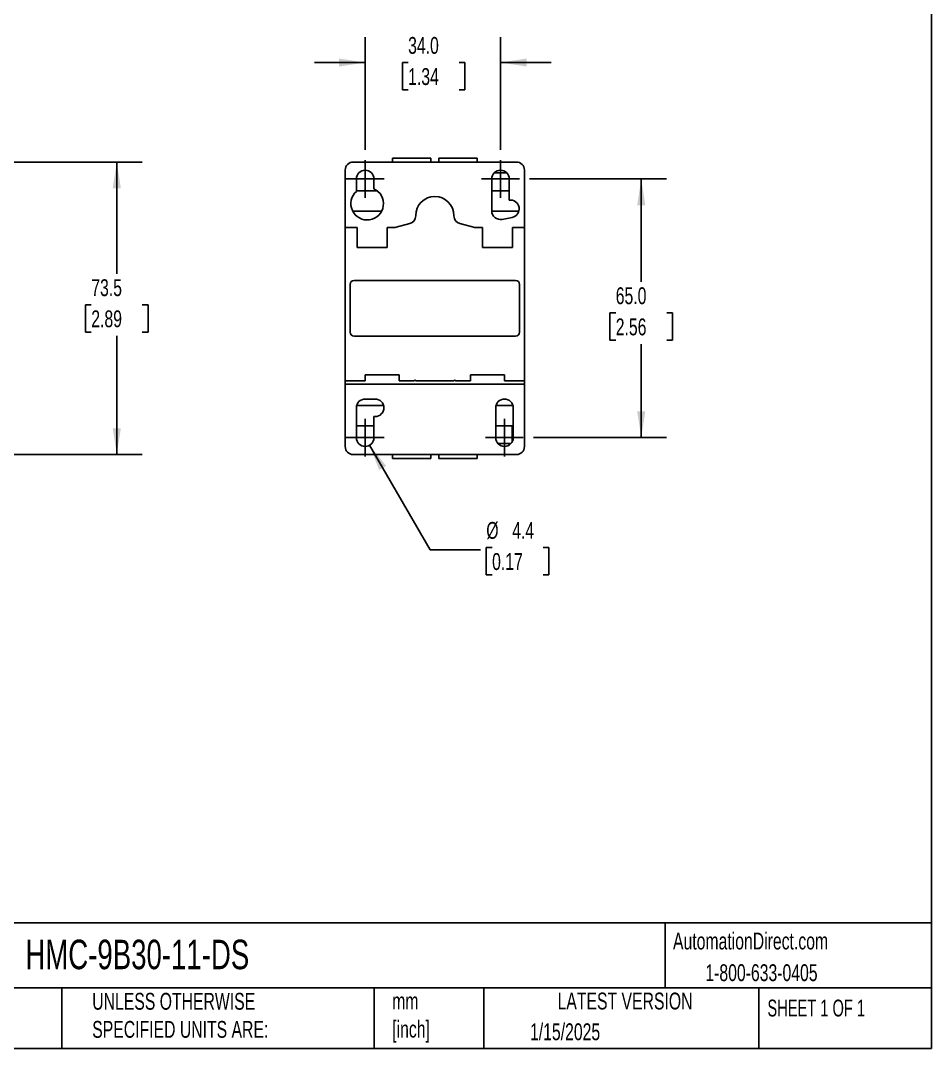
# Model space of a CAD drawing. Header units: millimetres. Extents: x 13 to 546, y 13 to 419.
# Drawn here: x 317.2 to 546.1, y 12.7 to 271 of the extents above; entities that cross this region are included whole.
import ezdxf

# ---------------------------------------------------------------- set-up
doc = ezdxf.new("R2010")
doc.units = ezdxf.units.MM
doc.header["$LTSCALE"] = 2
doc.linetypes.add('SLD-Center', pattern=[19.05, 15.24, -1.27, 1.27, -1.27])
doc.linetypes.add('SLD-Solid', pattern=[0])
doc.layers.add('CENTER', color=40, linetype='SLD-Center')
doc.layers.add('DIMENSIONS', color=140, linetype='SLD-Solid', lineweight=25)
doc.layers.add('TEXT', color=140, linetype='SLD-Solid', lineweight=25)
doc.styles.add('SLDTEXTSTYLE0', font='TXT', dxfattribs={"width": 0.7})
doc.styles.add('SLDTEXTSTYLE1', font='TXT', dxfattribs={"width": 0.65})
doc.dimstyles.new('SLDDIMSTYLE0', dxfattribs={"dimtxt": 4.316016, "dimasz": 6.604, "dimexe": 0.18, "dimexo": 0.0625, "dimgap": 1.079004, "dimtad": 0, "dimtih": 1, "dimtoh": 1, "dimrnd": 1e-09, "dimzin": 12, "dimdsep": 46, "dimtxsty": 'SLDTEXTSTYLE0', "dimsah": 1, "dimcen": 0.09, "dimadec": 0, "dimazin": 3, "dimtfac": 1, "dimtofl": 0, "dimtmove": 0, "dimatfit": 3, "dimfxl": 1, "dimfrac": 2, "dimtolj": 1, "dimtzin": 12, "dimarcsym": 0})
doc.dimstyles.new('SLDDIMSTYLE1', dxfattribs={"dimtxt": 4.316016, "dimasz": 6.604, "dimexe": 0.18, "dimexo": 0.0625, "dimgap": 1.079004, "dimtad": 0, "dimtih": 1, "dimtoh": 1, "dimrnd": 1e-09, "dimzin": 4, "dimdsep": 46, "dimtxsty": 'SLDTEXTSTYLE0', "dimsah": 1, "dimcen": 0.09, "dimadec": 0, "dimazin": 1, "dimtfac": 1, "dimtmove": 0, "dimatfit": 3, "dimfxl": 1, "dimfrac": 2, "dimtolj": 1, "dimtzin": 12, "dimarcsym": 0})
doc.dimstyles.new('SLDDIMSTYLE3', dxfattribs={"dimtxt": 4.316016, "dimasz": 6.604, "dimexe": 0.18, "dimexo": 0.0625, "dimgap": 1.079004, "dimtad": 0, "dimtih": 1, "dimtoh": 1, "dimrnd": 1e-09, "dimzin": 4, "dimdsep": 46, "dimtxsty": 'SLDTEXTSTYLE0', "dimsah": 1, "dimcen": 0.09, "dimadec": 0, "dimazin": 1, "dimtfac": 1, "dimtofl": 0, "dimtmove": 0, "dimatfit": 3, "dimfxl": 1, "dimfrac": 2, "dimtolj": 1, "dimtzin": 12, "dimarcsym": 0})
doc.dimstyles.new('SLDDIMSTYLE4', dxfattribs={"dimtxt": 4.316016, "dimasz": 6.604, "dimexe": 0.18, "dimexo": 0.0625, "dimgap": 1.079004, "dimtad": 0, "dimtih": 1, "dimtoh": 1, "dimrnd": 1e-09, "dimzin": 12, "dimdsep": 46, "dimtxsty": 'SLDTEXTSTYLE0', "dimsah": 1, "dimcen": 0.09, "dimadec": 0, "dimazin": 3, "dimtfac": 1, "dimtofl": 0, "dimtmove": 0, "dimatfit": 3, "dimfxl": 1, "dimfrac": 2, "dimtolj": 1, "dimtzin": 12, "dimarcsym": 0})

# ---------------------------------------------------------------- blocks, each defined once
blk = doc.blocks.new('_D_3')
at = {"layer": 'DIMENSIONS'}
for p, q in [((291.52, 235.42), (347.74, 235.42)), ((341.39, 235.42), (341.39, 207.37)), ((334.98, 199.55), (333.53, 199.55)), ((333.53, 199.55), (333.53, 192.69)), ((347.8, 199.55), (349.25, 199.55)), ((349.25, 199.55), (349.25, 192.69)), ((333.53, 192.69), (334.98, 192.69)), ((341.39, 161.92), (341.39, 191.72)), ((349.25, 192.69), (347.8, 192.69)), ((291.52, 161.92), (347.74, 161.92))]:
    blk.add_line(p, q, dxfattribs=at)
for points in [[(341.39, 235.42), (340.37, 228.82), (342.41, 228.82)], [(341.39, 161.92), (342.41, 168.52), (340.37, 168.52)]]:
    blk.add_solid(points, dxfattribs=at)
at = {"layer": 'DIMENSIONS', "char_height": 4.233, "attachment_point": 1, "style": 'SLDTEXTSTYLE0'}
for s, insert in [('73.5', (334.98, 205.97)), ('2.89', (334.98, 198.14))]:
    blk.add_mtext(s, dxfattribs=dict(at, insert=insert))
blk = doc.blocks.new('_D_6')
at = {"layer": 'DIMENSIONS'}
for p, q in [((403.81, 238.45), (403.81, 266.77)), ((437.81, 238.45), (437.81, 266.77)), ((403.81, 260.42), (391.11, 260.42)), ((414.6, 260.42), (413.15, 260.42)), ((413.15, 260.42), (413.15, 253.56)), ((427.42, 260.42), (428.87, 260.42)), ((428.87, 260.42), (428.87, 253.56)), ((437.81, 260.42), (450.51, 260.42)), ((413.15, 253.56), (414.6, 253.56)), ((428.87, 253.56), (427.42, 253.56))]:
    blk.add_line(p, q, dxfattribs=at)
for points in [[(403.81, 260.42), (397.2, 261.43), (397.2, 259.4)], [(437.81, 260.42), (444.41, 259.4), (444.41, 261.43)]]:
    blk.add_solid(points, dxfattribs=at)
at = {"layer": 'DIMENSIONS', "char_height": 4.233, "attachment_point": 1, "style": 'SLDTEXTSTYLE0'}
for s, insert in [('34.0', (414.6, 266.84)), ('1.34', (414.6, 259.01))]:
    blk.add_mtext(s, dxfattribs=dict(at, insert=insert))
blk = doc.blocks.new('_D_7')
at = {"layer": 'DIMENSIONS'}
for p, q in [((445.09, 231.17), (479.53, 231.17)), ((473.18, 231.17), (473.18, 205.34)), ((466.77, 197.51), (465.32, 197.51)), ((465.32, 197.51), (465.32, 190.65)), ((479.59, 197.51), (481.04, 197.51)), ((481.04, 197.51), (481.04, 190.65)), ((465.32, 190.65), (466.77, 190.65)), ((473.18, 166.17), (473.18, 189.69)), ((481.04, 190.65), (479.59, 190.65)), ((446.09, 166.17), (479.53, 166.17))]:
    blk.add_line(p, q, dxfattribs=at)
for points in [[(473.18, 231.17), (472.16, 224.57), (474.2, 224.57)], [(473.18, 166.17), (474.2, 172.77), (472.16, 172.77)]]:
    blk.add_solid(points, dxfattribs=at)
at = {"layer": 'DIMENSIONS', "char_height": 4.233, "attachment_point": 1, "style": 'SLDTEXTSTYLE0'}
for s, insert in [('65.0', (466.77, 203.94)), ('2.56', (466.77, 196.11))]:
    blk.add_mtext(s, dxfattribs=dict(at, insert=insert))
blk = doc.blocks.new('_D_8')
at = {"layer": 'DIMENSIONS'}
for p, q in [((404.91, 164.27), (420.1, 137.95)), ((420.1, 137.95), (432.8, 137.95)), ((435.7, 138.56), (434.25, 138.56)), ((434.25, 138.56), (434.25, 131.7)), ((448.53, 138.56), (449.98, 138.56)), ((449.98, 138.56), (449.98, 131.7)), ((434.25, 131.7), (435.7, 131.7)), ((449.98, 131.7), (448.53, 131.7))]:
    blk.add_line(p, q, dxfattribs=at)
blk.add_solid([(404.91, 164.27), (407.33, 158.04), (409.09, 159.05)], dxfattribs=at)
at = {"layer": 'DIMENSIONS', "char_height": 4.233, "attachment_point": 1, "style": 'SLDTEXTSTYLE0'}
for s, insert in [('%%c', (434.24, 144.98)), ('4.4', (440.75, 144.98)), ('0.17', (435.7, 137.15))]:
    blk.add_mtext(s, dxfattribs=dict(at, insert=insert))
blk = doc.blocks.new('SW_CENTERMARKSYMBOL_0')
at = {"layer": 'CENTER', "color": 0}
for p, q in [((0, 2.54), (0, 4.74)), ((-2.54, 0), (-4.74, 0)), ((0, 0), (-2.54, 0)), ((0, 0), (0, 2.54)), ((0, 0), (0, -2.54)), ((0, 0), (2.54, 0)), ((2.54, 0), (4.74, 0)), ((0, -2.54), (0, -4.74))]:
    blk.add_line(p, q, dxfattribs=at)
blk = doc.blocks.new('SW_CENTERMARKSYMBOL_1')
at = {"layer": 'CENTER', "color": 0}
for p, q in [((0, 2.54), (0, 4.74)), ((-2.54, 0), (-4.74, 0)), ((0, 0), (-2.54, 0)), ((0, 0), (0, 2.54)), ((0, 0), (0, -2.54)), ((0, 0), (2.54, 0)), ((2.54, 0), (4.74, 0)), ((0, -2.54), (0, -4.74))]:
    blk.add_line(p, q, dxfattribs=at)
blk = doc.blocks.new('SW_CENTERMARKSYMBOL_2')
at = {"layer": 'CENTER', "color": 0}
for p, q in [((0, 2.54), (0, 4.74)), ((-2.54, 0), (-4.74, 0)), ((0, 0), (-2.54, 0)), ((0, 0), (0, 2.54)), ((0, 0), (0, -2.54)), ((0, 0), (2.54, 0)), ((2.54, 0), (4.74, 0)), ((0, -2.54), (0, -4.74))]:
    blk.add_line(p, q, dxfattribs=at)
blk = doc.blocks.new('SW_CENTERMARKSYMBOL_3')
at = {"layer": 'CENTER', "color": 0}
for p, q in [((0, 2.54), (0, 4.74)), ((-2.54, 0), (-4.74, 0)), ((0, 0), (-2.54, 0)), ((0, 0), (0, 2.54)), ((0, 0), (0, -2.54)), ((0, 0), (2.54, 0)), ((2.54, 0), (4.74, 0)), ((0, -2.54), (0, -4.74))]:
    blk.add_line(p, q, dxfattribs=at)

msp = doc.modelspace()

# ---------------------------------------------------------------- linework, layer by layer
for p, q in [((400.808, 235.42), (441.808, 235.42)), ((410.708, 235.42), (410.708, 236.42)), ((410.708, 236.42), (420.308, 236.42)), ((420.308, 235.42), (420.308, 236.42)), ((422.308, 235.42), (422.308, 236.42)), ((422.308, 236.42), (431.908, 236.42)), ((431.908, 235.42), (431.908, 236.42)), ((398.808, 218.97), (398.808, 233.42)), ((439.417, 232.67), (436.198, 232.67)), ((443.808, 218.97), (443.808, 233.42)), ((401.608, 231.17), (401.608, 228.056)), ((406.008, 228.701), (406.008, 231.17)), ((435.608, 231.17), (435.608, 223.17)), ((440.008, 225.85), (440.008, 231.17)), ((401.608, 228.17), (406.871, 228.17)), ((435.608, 228.17), (440.008, 228.17)), ((400.675, 223.07), (407.941, 223.07)), ((435.61, 223.07), (442.424, 223.07)), ((411.563, 219.039), (415.028, 219.972)), ((416.508, 221.903), (416.508, 221.97)), ((426.108, 221.97), (426.108, 221.903)), ((427.588, 219.972), (431.052, 219.039)), ((438.239, 221.013), (440.739, 221.513)), ((398.808, 218.97), (401.808, 218.97)), ((398.808, 180.47), (398.808, 218.97)), ((401.808, 218.97), (401.808, 213.97)), ((409.308, 218.97), (411.043, 218.97)), ((409.308, 213.97), (409.308, 218.97)), ((431.572, 218.97), (433.308, 218.97)), ((433.308, 218.97), (433.308, 213.97)), ((440.808, 218.97), (443.808, 218.97)), ((440.808, 218.97), (440.808, 213.97)), ((443.808, 180.47), (443.808, 218.97)), ((409.308, 213.97), (401.808, 213.97)), ((440.808, 213.97), (433.308, 213.97)), ((400.008, 192.67), (400.008, 204.67)), ((401.008, 205.67), (441.608, 205.67)), ((442.608, 204.67), (442.608, 192.67)), ((441.608, 191.67), (401.008, 191.67)), ((403.808, 181.97), (403.808, 180.47)), ((412.308, 181.97), (403.808, 181.97)), ((412.308, 181.97), (412.308, 180.47)), ((430.308, 181.97), (430.308, 180.47)), ((438.808, 181.97), (430.308, 181.97)), ((438.808, 181.97), (438.808, 180.47)), ((398.808, 179.57), (398.808, 180.47)), ((398.808, 180.47), (403.808, 180.47)), ((398.808, 163.92), (398.808, 179.57)), ((398.808, 179.57), (443.808, 179.57)), ((416.008, 180.47), (412.308, 180.47)), ((426.008, 180.47), (416.608, 180.47)), ((430.308, 180.47), (426.608, 180.47)), ((438.808, 180.47), (443.808, 180.47)), ((443.808, 179.57), (443.808, 180.47)), ((443.808, 163.92), (443.808, 179.57)), ((406.308, 175.87), (403.808, 175.87)), ((401.608, 173.67), (401.608, 166.17)), ((401.691, 174.27), (408.424, 174.27)), ((436.608, 173.67), (436.608, 166.17)), ((436.691, 174.27), (440.924, 174.27)), ((441.008, 166.17), (441.008, 173.67)), ((406.008, 166.17), (406.008, 171.47)), ((406.008, 171.47), (406.308, 171.47)), ((401.608, 169.17), (406.008, 169.17)), ((436.608, 169.17), (441.008, 169.17)), ((440.758, 165.152), (440.758, 169.17)), ((440.417, 164.67), (437.198, 164.67)), ((400.808, 161.92), (441.808, 161.92)), ((410.708, 161.92), (410.708, 160.92)), ((410.708, 160.92), (420.308, 160.92)), ((420.308, 161.92), (420.308, 160.92)), ((422.308, 161.92), (422.308, 160.92)), ((422.308, 160.92), (431.908, 160.92)), ((431.908, 161.92), (431.908, 160.92))]:
    msp.add_line(p, q)
for centre, radius, start, end in [((400.808, 233.42), 2, 90, 180), ((441.808, 233.42), 2, 0, 90), ((403.808, 231.17), 2.2, 0, 180), ((437.808, 231.17), 2.2, 0, 180), ((404.308, 224.97), 4.1, 131.18836, 65.50372), ((421.308, 221.97), 4.8, 0, 180), ((440.308, 223.67), 2.2, 281.30993, 97.83748), ((437.808, 223.17), 2.2, 180, 281.30993), ((414.508, 221.903), 2, 285.06849, 0), ((428.108, 221.903), 2, 180, 254.93151), ((411.043, 220.97), 2, 270, 285.06849), ((431.572, 220.97), 2, 254.93151, 270), ((401.008, 204.67), 1, 90, 180), ((441.608, 204.67), 1, 0, 90), ((401.008, 192.67), 1, 180, 270), ((441.608, 192.67), 1, 270, 0), ((416.308, 180.07), 0.5, 53.1301, 126.8699), ((426.308, 180.07), 0.5, 53.1301, 126.8699), ((403.808, 173.67), 2.2, 90, 180), ((406.308, 173.67), 2.2, 270, 90), ((438.808, 173.67), 2.2, 0, 180), ((403.808, 166.17), 2.2, 180, 0), ((438.808, 166.17), 2.2, 180, 0), ((400.808, 163.92), 2, 180, 270), ((441.808, 163.92), 2, 270, 0)]:
    msp.add_arc(centre, radius, start, end)
at = {"layer": 'TEXT'}
for p, q in [((546.1, 419.1), (546.1, 12.7)), ((546.1, 44.252), (12.7, 44.252)), ((479.151, 44.252), (479.151, 27.94)), ((546.1, 12.7), (546.1, 33.02)), ((546.1, 27.94), (12.7, 27.94)), ((327.56, 27.94), (327.56, 12.7)), ((406.049, 27.94), (406.049, 12.7)), ((433.624, 27.94), (433.624, 12.7)), ((502.697, 27.94), (502.697, 12.7)), ((12.7, 12.7), (546.1, 12.7))]:
    msp.add_line(p, q, dxfattribs=at)

# ---------------------------------------------------------------- block references
at = {"layer": 'CENTER'}
for name, p in [('SW_CENTERMARKSYMBOL_0', (403.808, 231.17)), ('SW_CENTERMARKSYMBOL_1', (437.808, 231.17)), ('SW_CENTERMARKSYMBOL_3', (403.808, 166.17)), ('SW_CENTERMARKSYMBOL_2', (438.808, 166.17))]:
    msp.add_blockref(name, p, dxfattribs=at)

# ---------------------------------------------------------------- texts
at = {"layer": 'TEXT'}
for s, insert, char_height, attachment_point, style in [('AutomationDirect.com', (481.154, 41.805), 4.23333, 1, 'SLDTEXTSTYLE0'), ('HMC-9B30-11-DS', (318.415, 40.022), 7.40833, 1, 'SLDTEXTSTYLE0'), ('1-800-633-0405', (489.288, 33.849), 4.23333, 1, 'SLDTEXTSTYLE0'), ('UNLESS OTHERWISE ^JSPECIFIED UNITS ARE:', (335.216, 26.662), 4.23333, 1, 'SLDTEXTSTYLE0'), ('LATEST VERSION', (469.104, 26.728), 4.23333, 2, 'SLDTEXTSTYLE0'), ('mm^J[inch]', (410.598, 26.721), 4.2333, 1, 'SLDTEXTSTYLE0'), ('SHEET 1 OF 1', (504.883, 24.967), 4.23333, 1, 'SLDTEXTSTYLE1'), ('1/15/2025', (445.226, 19.006), 4.2333, 1, 'SLDTEXTSTYLE0')]:
    msp.add_mtext(s, dxfattribs=dict(at, insert=insert, char_height=char_height, attachment_point=attachment_point, style=style))

# ---------------------------------------------------------------- dimensions: what is measured, and where the dimension line sits
at = {"layer": 'DIMENSIONS'}
dim = msp.add_linear_dim(base=(437.808, 260.416), p1=(403.808, 235.91), p2=(437.808, 235.91), dimstyle='SLDDIMSTYLE1', dxfattribs=at)
dim.commit()
dim.dimension.update_dxf_attribs({"geometry": '_D_6', "text_midpoint": (421.011, 260.416), "dimtype": 160})
for base, p1, p2, dimstyle, picture, middle in [((341.391, 161.92), (288.984, 235.42), (288.984, 161.92), 'SLDDIMSTYLE0', '_D_3', (341.391, 199.546)), ((473.18, 166.17), (442.548, 231.17), (443.548, 166.17), 'SLDDIMSTYLE3', '_D_7', (473.18, 197.513))]:
    dim = msp.add_linear_dim(base=base, p1=p1, p2=p2, angle=90, dimstyle=dimstyle, dxfattribs=at)
    dim.commit()
    dim.dimension.update_dxf_attribs({"geometry": picture, "text_midpoint": middle, "dimtype": 160})
dim = msp.add_diameter_dim_2p(p1=(402.708, 168.076), p2=(404.908, 164.265), dimstyle='SLDDIMSTYLE4', dxfattribs=at)
dim.commit()
dim.dimension.update_dxf_attribs({"geometry": '_D_8', "text_midpoint": (442.114, 137.948), "dimtype": 163})

doc.saveas('drawing.dxf')
